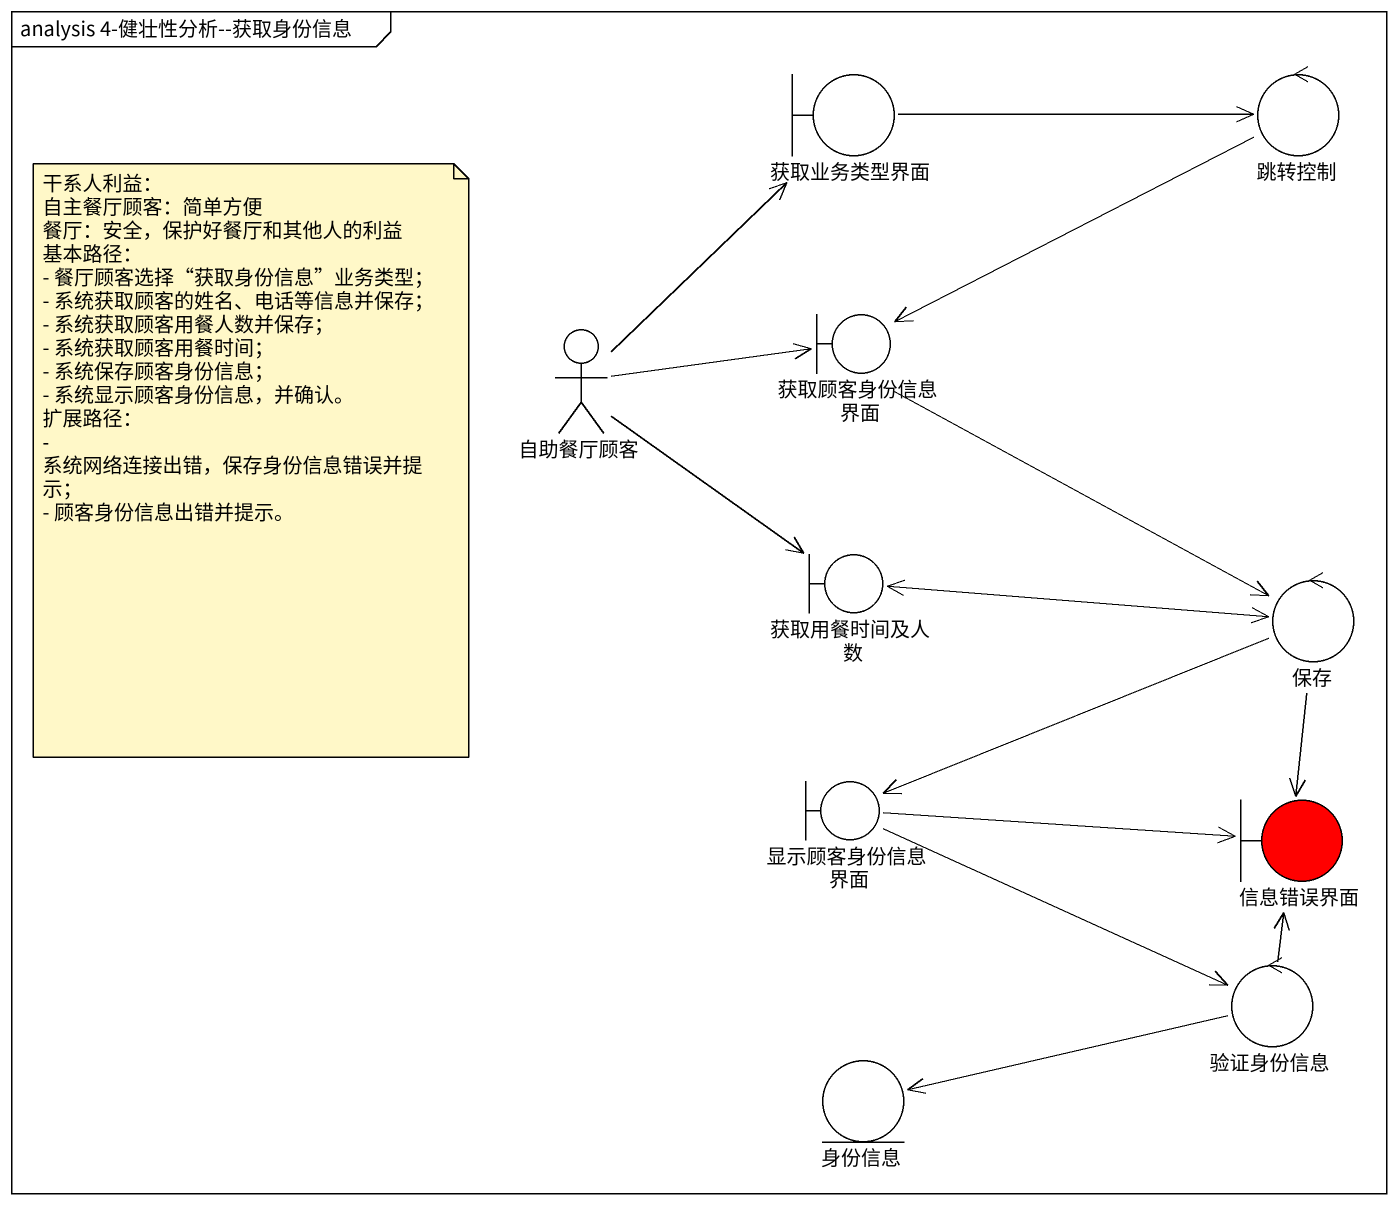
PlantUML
@startuml
mainframe analysis 4-健壮性分析--获取身份信息
boundary 获取业务类型界面
control 跳转控制
actor 自助餐厅顾客
boundary 获取顾客身份信息界面
boundary 获取用餐时间及人数
control 保存
boundary 显示顾客身份信息界面
boundary 信息错误界面 #FF0000
control 验证身份信息
entity 身份信息
获取业务类型界面 -right-> 跳转控制
跳转控制 -left-> 获取顾客身份信息界面
自助餐厅顾客 -up-> 获取业务类型界面
自助餐厅顾客 -right-> 获取顾客身份信息界面
自助餐厅顾客 --> 获取用餐时间及人数
获取顾客身份信息界面 -right-> 保存
获取用餐时间及人数 -right-> 保存
保存 -left-> 获取用餐时间及人数
保存 -left-> 显示顾客身份信息界面
保存 --> 信息错误界面
显示顾客身份信息界面 -right-> 信息错误界面
显示顾客身份信息界面 -right-> 验证身份信息
验证身份信息 -up-> 信息错误界面
验证身份信息 -left-> 身份信息
note as N1
  干系人利益：
  自主餐厅顾客：简单方便
  餐厅：安全，保护好餐厅和其他人的利益
  基本路径：
  - 餐厅顾客选择“获取身份信息”业务类型；
  - 系统获取顾客的姓名、电话等信息并保存；
  - 系统获取顾客用餐人数并保存；
  - 系统获取顾客用餐时间；
  - 系统保存顾客身份信息；
  - 系统显示顾客身份信息，并确认。
  扩展路径：
  - 系统网络连接出错，保存身份信息错误并提示；
  - 顾客身份信息出错并提示。
end note
@enduml
